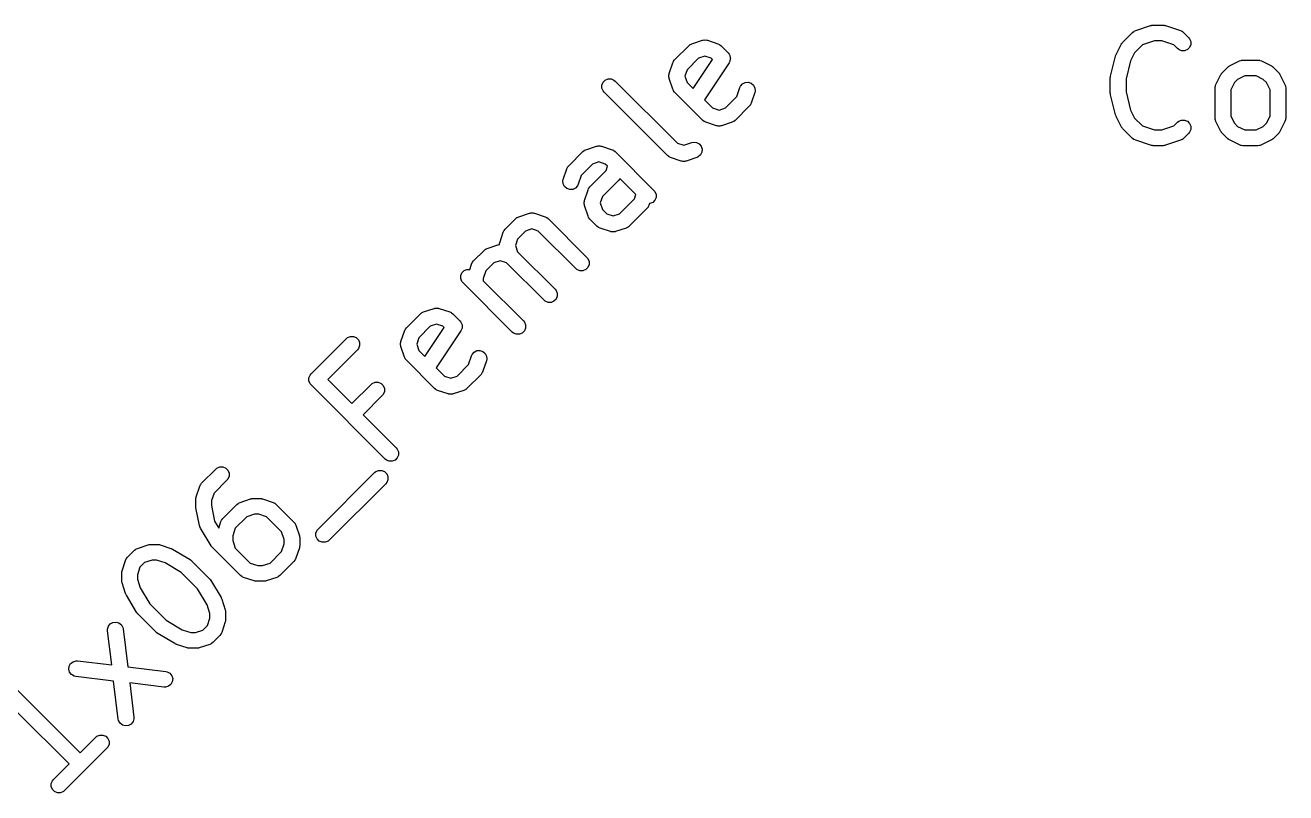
# Model space of a CAD drawing. Header units: inches. Extents: x -2.17 to 1.75, y 0.02 to 2.82.
# Drawn here: x 0.242 to 0.7154, y 0.1634 to 0.4519 of the extents above; entities that cross this region are included whole.
import ezdxf

# ---------------------------------------------------------------- set-up
doc = ezdxf.new("R2010")
doc.units = ezdxf.units.IN
doc.header["$MEASUREMENT"] = 0
doc.layers.add('BLACK', color=250, linetype='CONTINUOUS')

msp = doc.modelspace()

# ---------------------------------------------------------------- linework, layer by layer
at = {"layer": 'BLACK', "linetype": 'CONTINUOUS'}
for p, q in [((0.65851, 0.44961), (0.65904, 0.44985)), ((0.65904, 0.44985), (0.66466, 0.45172)), ((0.66466, 0.45172), (0.66495, 0.45179)), ((0.66495, 0.45179), (0.66502, 0.45182)), ((0.66502, 0.45182), (0.66513, 0.45183)), ((0.66513, 0.45183), (0.66523, 0.45185)), ((0.66523, 0.45185), (0.66531, 0.45184)), ((0.66531, 0.45184), (0.6656, 0.45187)), ((0.6656, 0.45187), (0.66935, 0.45187)), ((0.66935, 0.45187), (0.66964, 0.45184)), ((0.66964, 0.45184), (0.66972, 0.45185)), ((0.66972, 0.45185), (0.66982, 0.45183)), ((0.66982, 0.45183), (0.66992, 0.45182)), ((0.66992, 0.45182), (0.66999, 0.45179)), ((0.66999, 0.45179), (0.67028, 0.45172)), ((0.67028, 0.45172), (0.6759, 0.44985)), ((0.6759, 0.44985), (0.67643, 0.44961)), ((0.49233, 0.44486), (0.49631, 0.44619)), ((0.49631, 0.44619), (0.49642, 0.44621)), ((0.49642, 0.44621), (0.49646, 0.44623)), ((0.49646, 0.44623), (0.49654, 0.44624)), ((0.49654, 0.44624), (0.49687, 0.44632)), ((0.49687, 0.44632), (0.49724, 0.44629)), ((0.49724, 0.44629), (0.49761, 0.44632)), ((0.49761, 0.44632), (0.49795, 0.44624)), ((0.49795, 0.44624), (0.49802, 0.44623)), ((0.49802, 0.44623), (0.49807, 0.44621)), ((0.49807, 0.44621), (0.49818, 0.44619)), ((0.49818, 0.44619), (0.50215, 0.44486)), ((0.65383, 0.44502), (0.65389, 0.44511)), ((0.65389, 0.44511), (0.65395, 0.44516)), ((0.65395, 0.44516), (0.65414, 0.44538)), ((0.65414, 0.44538), (0.65789, 0.44913)), ((0.65789, 0.44913), (0.65833, 0.4495)), ((0.65833, 0.4495), (0.65843, 0.44954)), ((0.65843, 0.44954), (0.65851, 0.44961)), ((0.66608, 0.44597), (0.66157, 0.44446)), ((0.66887, 0.44597), (0.66608, 0.44597)), ((0.67338, 0.44446), (0.66887, 0.44597)), ((0.67643, 0.44961), (0.67651, 0.44954)), ((0.67651, 0.44954), (0.67661, 0.4495)), ((0.67661, 0.4495), (0.67706, 0.44913)), ((0.67706, 0.44913), (0.67893, 0.44726)), ((0.67893, 0.44726), (0.6793, 0.44681)), ((0.6793, 0.44681), (0.67974, 0.44575)), ((0.67974, 0.44575), (0.67974, 0.44459)), ((0.48587, 0.43885), (0.49118, 0.44415)), ((0.49118, 0.44415), (0.49162, 0.44452)), ((0.49162, 0.44452), (0.49172, 0.44456)), ((0.49172, 0.44456), (0.4918, 0.44463)), ((0.4918, 0.44463), (0.49233, 0.44486)), ((0.50215, 0.44486), (0.50268, 0.44463)), ((0.50268, 0.44463), (0.50276, 0.44456)), ((0.50276, 0.44456), (0.50286, 0.44452)), ((0.50286, 0.44452), (0.50331, 0.44415)), ((0.50331, 0.44415), (0.50596, 0.4415)), ((0.50596, 0.4415), (0.50596, 0.4415)), ((0.50596, 0.4415), (0.50596, 0.4415)), ((0.50596, 0.4415), (0.50596, 0.4415)), ((0.50596, 0.4415), (0.50633, 0.44105)), ((0.50633, 0.44105), (0.50644, 0.44078)), ((0.50644, 0.44078), (0.5066, 0.44054)), ((0.5066, 0.44054), (0.50665, 0.44026)), ((0.6515, 0.44033), (0.65159, 0.44057)), ((0.6515, 0.44031), (0.6515, 0.44033)), ((0.65159, 0.44057), (0.65168, 0.44081)), ((0.65168, 0.44081), (0.65169, 0.44083)), ((0.65169, 0.44083), (0.65171, 0.44087)), ((0.65171, 0.44087), (0.65358, 0.44462)), ((0.65358, 0.44462), (0.65374, 0.44486)), ((0.65374, 0.44486), (0.65377, 0.44494)), ((0.65377, 0.44494), (0.65383, 0.44502)), ((0.65865, 0.44155), (0.65713, 0.43852)), ((0.66157, 0.44446), (0.65865, 0.44155)), ((0.67476, 0.44308), (0.67338, 0.44446)), ((0.67521, 0.44272), (0.67476, 0.44308)), ((0.67627, 0.44227), (0.67521, 0.44272)), ((0.67742, 0.44227), (0.67627, 0.44227)), ((0.67849, 0.44272), (0.67742, 0.44227)), ((0.6793, 0.44353), (0.67849, 0.44272)), ((0.67974, 0.44459), (0.6793, 0.44353)), ((0.48384, 0.43371), (0.48516, 0.43769)), ((0.48516, 0.43769), (0.4854, 0.43822)), ((0.4854, 0.43822), (0.48547, 0.4383)), ((0.48547, 0.4383), (0.48551, 0.4384)), ((0.48551, 0.4384), (0.48587, 0.43885)), ((0.49486, 0.43948), (0.49054, 0.43516)), ((0.49281, 0.42814), (0.50007, 0.43903)), ((0.49724, 0.44027), (0.49486, 0.43948)), ((0.50633, 0.43777), (0.49707, 0.42388)), ((0.49962, 0.43948), (0.49724, 0.44027)), ((0.50007, 0.43903), (0.49962, 0.43948)), ((0.5066, 0.43828), (0.50633, 0.43777)), ((0.50666, 0.43857), (0.5066, 0.43828)), ((0.50665, 0.44026), (0.50677, 0.43999)), ((0.50677, 0.43883), (0.50666, 0.43857)), ((0.50677, 0.43999), (0.50677, 0.4397)), ((0.50677, 0.4397), (0.50682, 0.43941)), ((0.50682, 0.43941), (0.50677, 0.43913)), ((0.50677, 0.43913), (0.50677, 0.43883)), ((0.64961, 0.43276), (0.65148, 0.44026)), ((0.65148, 0.44026), (0.6515, 0.44031)), ((0.65713, 0.43852), (0.65543, 0.43168)), ((0.69163, 0.43414), (0.69351, 0.43601)), ((0.69351, 0.43601), (0.69373, 0.4362)), ((0.69373, 0.4362), (0.69378, 0.43626)), ((0.69378, 0.43626), (0.69387, 0.43631)), ((0.69387, 0.43631), (0.69395, 0.43638)), ((0.69395, 0.43638), (0.69402, 0.43641)), ((0.69402, 0.43641), (0.69427, 0.43656)), ((0.69427, 0.43656), (0.69802, 0.43844)), ((0.69802, 0.43844), (0.69856, 0.43865)), ((0.69856, 0.43865), (0.69867, 0.43865)), ((0.69867, 0.43865), (0.69877, 0.43869)), ((0.69877, 0.43869), (0.69934, 0.43875)), ((0.69934, 0.43875), (0.70497, 0.43875)), ((0.70497, 0.43875), (0.70554, 0.43869)), ((0.70554, 0.43869), (0.70564, 0.43865)), ((0.70564, 0.43865), (0.70575, 0.43865)), ((0.70575, 0.43865), (0.70629, 0.43844)), ((0.70629, 0.43844), (0.71004, 0.43656)), ((0.71004, 0.43656), (0.71029, 0.43641)), ((0.71029, 0.43641), (0.71036, 0.43638)), ((0.71036, 0.43638), (0.71044, 0.43631)), ((0.71044, 0.43631), (0.71053, 0.43626)), ((0.71053, 0.43626), (0.71058, 0.4362)), ((0.71058, 0.4362), (0.7108, 0.43601)), ((0.7108, 0.43601), (0.71268, 0.43414)), ((0.45899, 0.43044), (0.45981, 0.43126)), ((0.45981, 0.43126), (0.46087, 0.4317)), ((0.46087, 0.4317), (0.46203, 0.4317)), ((0.46203, 0.4317), (0.46309, 0.43126)), ((0.46309, 0.43126), (0.46354, 0.43089)), ((0.46354, 0.43089), (0.48691, 0.40752)), ((0.48371, 0.43315), (0.48378, 0.43349)), ((0.48373, 0.43278), (0.48371, 0.43315)), ((0.48371, 0.43241), (0.48373, 0.43278)), ((0.48378, 0.43208), (0.48371, 0.43241)), ((0.48378, 0.43349), (0.48379, 0.43356)), ((0.48379, 0.432), (0.48378, 0.43208)), ((0.48379, 0.43356), (0.48381, 0.4336)), ((0.48381, 0.43196), (0.48379, 0.432)), ((0.48381, 0.4336), (0.48384, 0.43371)), ((0.48384, 0.43185), (0.48381, 0.43196)), ((0.48516, 0.42787), (0.48384, 0.43185)), ((0.49054, 0.43516), (0.48975, 0.43278)), ((0.48975, 0.43278), (0.49054, 0.4304)), ((0.64952, 0.43219), (0.64956, 0.43241)), ((0.64953, 0.43215), (0.64952, 0.43219)), ((0.64952, 0.43205), (0.64953, 0.43215)), ((0.64952, 0.42642), (0.64952, 0.43205)), ((0.64956, 0.43241), (0.64958, 0.43262)), ((0.64958, 0.43262), (0.64959, 0.43266)), ((0.64959, 0.43266), (0.64961, 0.43276)), ((0.65543, 0.43168), (0.65543, 0.42679)), ((0.6892, 0.42962), (0.69108, 0.43337)), ((0.69108, 0.43337), (0.69123, 0.43362)), ((0.69123, 0.43362), (0.69126, 0.43369)), ((0.69126, 0.43369), (0.69133, 0.43377)), ((0.69133, 0.43377), (0.69139, 0.43386)), ((0.69139, 0.43386), (0.69145, 0.43391)), ((0.69145, 0.43391), (0.69163, 0.43414)), ((0.69734, 0.4315), (0.69615, 0.4303)), ((0.70004, 0.43284), (0.69734, 0.4315)), ((0.70427, 0.43284), (0.70004, 0.43284)), ((0.70697, 0.4315), (0.70427, 0.43284)), ((0.70816, 0.4303), (0.70697, 0.4315)), ((0.71268, 0.43414), (0.71287, 0.43391)), ((0.71287, 0.43391), (0.71292, 0.43386)), ((0.71292, 0.43386), (0.71298, 0.43377)), ((0.71298, 0.43377), (0.71305, 0.43369)), ((0.71305, 0.43369), (0.71308, 0.43362)), ((0.71308, 0.43362), (0.71323, 0.43337)), ((0.71323, 0.43337), (0.71511, 0.42962)), ((0.45855, 0.42938), (0.45899, 0.43044)), ((0.45855, 0.42823), (0.45855, 0.42938)), ((0.45899, 0.42716), (0.45855, 0.42823)), ((0.45936, 0.42672), (0.45899, 0.42716)), ((0.48322, 0.40285), (0.45936, 0.42672)), ((0.4854, 0.42734), (0.48516, 0.42787)), ((0.48547, 0.42726), (0.4854, 0.42734)), ((0.48551, 0.42716), (0.48547, 0.42726)), ((0.48587, 0.42672), (0.48551, 0.42716)), ((0.49648, 0.41611), (0.48587, 0.42672)), ((0.49054, 0.4304), (0.49281, 0.42814)), ((0.50924, 0.4251), (0.51035, 0.42841)), ((0.51035, 0.42841), (0.51059, 0.42894)), ((0.51059, 0.42894), (0.51134, 0.42981)), ((0.51134, 0.42981), (0.51237, 0.43033)), ((0.51237, 0.43033), (0.51352, 0.43041)), ((0.51352, 0.43041), (0.51461, 0.43004)), ((0.51461, 0.43004), (0.51548, 0.42929)), ((0.51595, 0.42654), (0.51463, 0.42257)), ((0.51548, 0.42929), (0.516, 0.42826)), ((0.51608, 0.42711), (0.51595, 0.42654)), ((0.516, 0.42826), (0.51608, 0.42711)), ((0.64953, 0.42632), (0.64952, 0.42642)), ((0.64952, 0.42628), (0.64953, 0.42632)), ((0.64956, 0.42606), (0.64952, 0.42628)), ((0.65543, 0.42679), (0.65713, 0.41995)), ((0.68889, 0.4283), (0.68895, 0.42887)), ((0.68889, 0.41705), (0.68889, 0.4283)), ((0.68895, 0.42887), (0.68899, 0.42897)), ((0.68899, 0.42897), (0.689, 0.42908)), ((0.689, 0.42908), (0.6892, 0.42962)), ((0.69615, 0.4303), (0.6948, 0.4276)), ((0.6948, 0.4276), (0.6948, 0.41775)), ((0.70951, 0.4276), (0.70816, 0.4303)), ((0.70951, 0.41775), (0.70951, 0.4276)), ((0.71511, 0.42962), (0.71531, 0.42908)), ((0.71531, 0.42908), (0.71532, 0.42897)), ((0.71532, 0.42897), (0.71536, 0.42887)), ((0.71536, 0.42887), (0.71542, 0.4283)), ((0.71542, 0.4283), (0.71542, 0.41705)), ((0.49707, 0.42388), (0.50016, 0.42078)), ((0.50493, 0.42078), (0.50924, 0.4251)), ((0.51391, 0.42141), (0.50861, 0.41611)), ((0.51428, 0.42186), (0.51391, 0.42141)), ((0.51432, 0.42196), (0.51428, 0.42186)), ((0.51439, 0.42204), (0.51432, 0.42196)), ((0.51463, 0.42257), (0.51439, 0.42204)), ((0.64958, 0.42585), (0.64956, 0.42606)), ((0.64959, 0.42581), (0.64958, 0.42585)), ((0.64961, 0.42571), (0.64959, 0.42581)), ((0.65148, 0.41821), (0.64961, 0.42571)), ((0.50016, 0.42078), (0.50255, 0.41999)), ((0.50255, 0.41999), (0.50493, 0.42078)), ((0.6515, 0.41817), (0.65148, 0.41821)), ((0.6515, 0.41814), (0.6515, 0.41817)), ((0.65159, 0.41791), (0.6515, 0.41814)), ((0.65168, 0.41766), (0.65159, 0.41791)), ((0.65169, 0.41765), (0.65168, 0.41766)), ((0.65171, 0.4176), (0.65169, 0.41765)), ((0.65358, 0.41385), (0.65171, 0.4176)), ((0.65713, 0.41995), (0.65865, 0.41692)), ((0.65865, 0.41692), (0.66157, 0.41401)), ((0.68895, 0.41647), (0.68889, 0.41705)), ((0.6948, 0.41775), (0.69615, 0.41505)), ((0.70816, 0.41505), (0.70951, 0.41775)), ((0.71542, 0.41705), (0.71536, 0.41647)), ((0.49693, 0.41574), (0.49648, 0.41611)), ((0.49703, 0.4157), (0.49693, 0.41574)), ((0.49711, 0.41563), (0.49703, 0.4157)), ((0.49763, 0.4154), (0.49711, 0.41563)), ((0.50161, 0.41407), (0.49763, 0.4154)), ((0.50172, 0.41405), (0.50161, 0.41407)), ((0.50177, 0.41403), (0.50172, 0.41405)), ((0.50184, 0.41402), (0.50177, 0.41403)), ((0.50218, 0.41394), (0.50184, 0.41402)), ((0.50255, 0.41397), (0.50218, 0.41394)), ((0.50291, 0.41394), (0.50255, 0.41397)), ((0.50325, 0.41402), (0.50291, 0.41394)), ((0.50333, 0.41403), (0.50325, 0.41402)), ((0.50337, 0.41405), (0.50333, 0.41403)), ((0.50348, 0.41407), (0.50337, 0.41405)), ((0.50746, 0.4154), (0.50348, 0.41407)), ((0.50798, 0.41563), (0.50746, 0.4154)), ((0.50806, 0.4157), (0.50798, 0.41563)), ((0.50816, 0.41574), (0.50806, 0.4157)), ((0.50861, 0.41611), (0.50816, 0.41574)), ((0.65374, 0.41361), (0.65358, 0.41385)), ((0.65377, 0.41353), (0.65374, 0.41361)), ((0.65383, 0.41345), (0.65377, 0.41353)), ((0.65389, 0.41336), (0.65383, 0.41345)), ((0.65395, 0.41331), (0.65389, 0.41336)), ((0.65414, 0.41309), (0.65395, 0.41331)), ((0.65789, 0.40934), (0.65414, 0.41309)), ((0.66157, 0.41401), (0.66608, 0.4125)), ((0.66608, 0.4125), (0.66887, 0.4125)), ((0.66887, 0.4125), (0.67338, 0.41401)), ((0.67338, 0.41401), (0.67476, 0.41539)), ((0.67476, 0.41539), (0.67521, 0.41576)), ((0.67521, 0.41576), (0.67627, 0.4162)), ((0.67627, 0.4162), (0.67742, 0.4162)), ((0.67742, 0.4162), (0.67849, 0.41576)), ((0.67849, 0.41576), (0.6793, 0.41494)), ((0.6793, 0.41494), (0.67974, 0.41388)), ((0.67974, 0.41272), (0.6793, 0.41166)), ((0.67974, 0.41388), (0.67974, 0.41272)), ((0.68899, 0.41638), (0.68895, 0.41647)), ((0.689, 0.41627), (0.68899, 0.41638)), ((0.6892, 0.41573), (0.689, 0.41627)), ((0.69108, 0.41198), (0.6892, 0.41573)), ((0.69123, 0.41173), (0.69108, 0.41198)), ((0.69615, 0.41505), (0.69734, 0.41385)), ((0.69734, 0.41385), (0.70004, 0.4125)), ((0.70004, 0.4125), (0.70427, 0.4125)), ((0.70427, 0.4125), (0.70697, 0.41385)), ((0.70697, 0.41385), (0.70816, 0.41505)), ((0.71323, 0.41198), (0.71308, 0.41173)), ((0.71511, 0.41573), (0.71323, 0.41198)), ((0.71531, 0.41627), (0.71511, 0.41573)), ((0.71532, 0.41638), (0.71531, 0.41627)), ((0.71536, 0.41647), (0.71532, 0.41638)), ((0.48691, 0.40752), (0.48929, 0.40673)), ((0.48929, 0.40673), (0.49233, 0.40774)), ((0.49233, 0.40774), (0.4929, 0.40787)), ((0.4929, 0.40787), (0.49405, 0.40779)), ((0.49405, 0.40779), (0.49508, 0.40727)), ((0.49508, 0.40727), (0.49583, 0.4064)), ((0.65833, 0.40897), (0.65789, 0.40934)), ((0.65843, 0.40893), (0.65833, 0.40897)), ((0.65851, 0.40886), (0.65843, 0.40893)), ((0.65904, 0.40862), (0.65851, 0.40886)), ((0.66466, 0.40675), (0.65904, 0.40862)), ((0.6759, 0.40862), (0.67028, 0.40675)), ((0.67643, 0.40886), (0.6759, 0.40862)), ((0.67651, 0.40893), (0.67643, 0.40886)), ((0.67661, 0.40897), (0.67651, 0.40893)), ((0.67706, 0.40934), (0.67661, 0.40897)), ((0.67893, 0.41121), (0.67706, 0.40934)), ((0.6793, 0.41166), (0.67893, 0.41121)), ((0.69126, 0.41166), (0.69123, 0.41173)), ((0.69133, 0.41158), (0.69126, 0.41166)), ((0.69139, 0.41149), (0.69133, 0.41158)), ((0.69145, 0.41144), (0.69139, 0.41149)), ((0.69163, 0.41121), (0.69145, 0.41144)), ((0.69351, 0.40934), (0.69163, 0.41121)), ((0.69373, 0.40915), (0.69351, 0.40934)), ((0.69378, 0.40909), (0.69373, 0.40915)), ((0.69387, 0.40904), (0.69378, 0.40909)), ((0.69395, 0.40897), (0.69387, 0.40904)), ((0.69402, 0.40894), (0.69395, 0.40897)), ((0.69427, 0.40878), (0.69402, 0.40894)), ((0.69802, 0.40691), (0.69427, 0.40878)), ((0.71004, 0.40878), (0.70629, 0.40691)), ((0.71029, 0.40894), (0.71004, 0.40878)), ((0.71036, 0.40897), (0.71029, 0.40894)), ((0.71044, 0.40904), (0.71036, 0.40897)), ((0.71053, 0.40909), (0.71044, 0.40904)), ((0.71058, 0.40915), (0.71053, 0.40909)), ((0.7108, 0.40934), (0.71058, 0.40915)), ((0.71268, 0.41121), (0.7108, 0.40934)), ((0.71287, 0.41144), (0.71268, 0.41121)), ((0.71292, 0.41149), (0.71287, 0.41144)), ((0.71298, 0.41158), (0.71292, 0.41149)), ((0.71305, 0.41166), (0.71298, 0.41158)), ((0.71308, 0.41173), (0.71305, 0.41166)), ((0.44611, 0.39908), (0.45141, 0.40438)), ((0.45141, 0.40438), (0.45186, 0.40475)), ((0.45186, 0.40475), (0.45195, 0.40479)), ((0.45195, 0.40479), (0.45203, 0.40486)), ((0.45203, 0.40486), (0.45256, 0.40509)), ((0.45256, 0.40509), (0.45654, 0.40642)), ((0.45654, 0.40642), (0.45665, 0.40644)), ((0.45665, 0.40644), (0.45669, 0.40646)), ((0.45669, 0.40646), (0.45677, 0.40647)), ((0.45677, 0.40647), (0.4571, 0.40655)), ((0.4571, 0.40655), (0.45747, 0.40652)), ((0.45747, 0.40652), (0.45784, 0.40655)), ((0.45784, 0.40655), (0.45818, 0.40647)), ((0.45818, 0.40647), (0.45825, 0.40646)), ((0.45825, 0.40646), (0.4583, 0.40644)), ((0.4583, 0.40644), (0.45841, 0.40642)), ((0.45841, 0.40642), (0.46238, 0.40509)), ((0.46238, 0.40509), (0.46291, 0.40486)), ((0.46291, 0.40486), (0.46299, 0.40479)), ((0.46299, 0.40479), (0.46309, 0.40475)), ((0.46309, 0.40475), (0.46354, 0.40438)), ((0.46354, 0.40438), (0.47812, 0.3898)), ((0.48367, 0.40249), (0.48322, 0.40285)), ((0.48377, 0.40245), (0.48367, 0.40249)), ((0.48385, 0.40238), (0.48377, 0.40245)), ((0.4956, 0.40313), (0.49473, 0.40238)), ((0.49611, 0.40416), (0.4956, 0.40313)), ((0.49583, 0.4064), (0.4962, 0.40531)), ((0.4962, 0.40531), (0.49611, 0.40416)), ((0.66495, 0.40668), (0.66466, 0.40675)), ((0.66502, 0.40665), (0.66495, 0.40668)), ((0.66513, 0.40664), (0.66502, 0.40665)), ((0.66523, 0.40662), (0.66513, 0.40664)), ((0.66531, 0.40663), (0.66523, 0.40662)), ((0.6656, 0.4066), (0.66531, 0.40663)), ((0.66935, 0.4066), (0.6656, 0.4066)), ((0.66964, 0.40663), (0.66935, 0.4066)), ((0.66972, 0.40662), (0.66964, 0.40663)), ((0.66982, 0.40664), (0.66972, 0.40662)), ((0.66992, 0.40665), (0.66982, 0.40664)), ((0.66999, 0.40668), (0.66992, 0.40665)), ((0.67028, 0.40675), (0.66999, 0.40668)), ((0.69856, 0.4067), (0.69802, 0.40691)), ((0.69867, 0.40669), (0.69856, 0.4067)), ((0.69877, 0.40665), (0.69867, 0.40669)), ((0.69934, 0.4066), (0.69877, 0.40665)), ((0.70497, 0.4066), (0.69934, 0.4066)), ((0.70554, 0.40665), (0.70497, 0.4066)), ((0.70564, 0.40669), (0.70554, 0.40665)), ((0.70575, 0.4067), (0.70564, 0.40669)), ((0.70629, 0.40691), (0.70575, 0.4067)), ((0.44407, 0.39395), (0.44539, 0.39792)), ((0.44539, 0.39792), (0.44563, 0.39845)), ((0.44563, 0.39845), (0.4457, 0.39853)), ((0.4457, 0.39853), (0.44574, 0.39863)), ((0.44574, 0.39863), (0.44611, 0.39908)), ((0.45509, 0.39971), (0.45077, 0.39539)), ((0.45747, 0.4005), (0.45509, 0.39971)), ((0.45985, 0.39971), (0.45747, 0.4005)), ((0.46072, 0.39884), (0.45985, 0.39971)), ((0.46019, 0.39726), (0.46072, 0.39884)), ((0.48438, 0.40214), (0.48385, 0.40238)), ((0.48835, 0.40082), (0.48438, 0.40214)), ((0.48847, 0.40079), (0.48835, 0.40082)), ((0.48851, 0.40077), (0.48847, 0.40079)), ((0.48858, 0.40076), (0.48851, 0.40077)), ((0.48892, 0.40069), (0.48858, 0.40076)), ((0.48929, 0.40071), (0.48892, 0.40069)), ((0.48966, 0.40069), (0.48929, 0.40071)), ((0.48999, 0.40076), (0.48966, 0.40069)), ((0.49007, 0.40077), (0.48999, 0.40076)), ((0.49011, 0.40079), (0.49007, 0.40077)), ((0.49022, 0.40082), (0.49011, 0.40079)), ((0.4942, 0.40214), (0.49022, 0.40082)), ((0.49473, 0.40238), (0.4942, 0.40214)), ((0.44394, 0.39338), (0.44407, 0.39395)), ((0.44402, 0.39223), (0.44394, 0.39338)), ((0.45077, 0.39539), (0.44967, 0.39208)), ((0.45406, 0.39112), (0.46019, 0.39726)), ((0.46486, 0.39357), (0.45873, 0.38744)), ((0.46523, 0.39402), (0.46486, 0.39357)), ((0.46527, 0.39412), (0.46523, 0.39402)), ((0.46534, 0.3942), (0.46527, 0.39412)), ((0.46535, 0.39422), (0.46534, 0.3942)), ((0.47133, 0.38824), (0.46535, 0.39422)), ((0.44453, 0.3912), (0.44402, 0.39223)), ((0.44541, 0.39045), (0.44453, 0.3912)), ((0.4465, 0.39008), (0.44541, 0.39045)), ((0.44765, 0.39016), (0.4465, 0.39008)), ((0.44868, 0.39068), (0.44765, 0.39016)), ((0.44943, 0.39155), (0.44868, 0.39068)), ((0.44967, 0.39208), (0.44943, 0.39155)), ((0.45202, 0.38599), (0.45335, 0.38997)), ((0.45335, 0.38997), (0.45358, 0.3905)), ((0.45358, 0.3905), (0.45365, 0.39058)), ((0.45365, 0.39058), (0.45369, 0.39067)), ((0.45369, 0.39067), (0.45406, 0.39112)), ((0.4708, 0.38665), (0.47133, 0.38824)), ((0.47812, 0.3898), (0.47849, 0.38935)), ((0.47849, 0.38935), (0.47893, 0.38828)), ((0.47893, 0.38828), (0.47893, 0.38713)), ((0.45189, 0.38543), (0.45197, 0.38576)), ((0.45192, 0.38506), (0.45189, 0.38543)), ((0.45189, 0.38469), (0.45192, 0.38506)), ((0.45197, 0.38435), (0.45189, 0.38469)), ((0.45197, 0.38584), (0.45199, 0.38588)), ((0.45197, 0.38576), (0.45197, 0.38584)), ((0.45197, 0.38428), (0.45197, 0.38435)), ((0.45199, 0.38423), (0.45197, 0.38428)), ((0.45199, 0.38588), (0.45202, 0.38599)), ((0.45202, 0.38412), (0.45199, 0.38423)), ((0.45335, 0.38015), (0.45202, 0.38412)), ((0.45873, 0.38744), (0.45793, 0.38506)), ((0.45793, 0.38506), (0.45873, 0.38268)), ((0.46516, 0.38101), (0.4708, 0.38665)), ((0.47588, 0.38351), (0.47584, 0.38342)), ((0.47595, 0.3836), (0.47588, 0.38351)), ((0.47618, 0.38412), (0.47595, 0.3836)), ((0.47641, 0.38481), (0.47618, 0.38412)), ((0.47661, 0.38481), (0.47641, 0.38481)), ((0.47767, 0.38525), (0.47661, 0.38481)), ((0.47849, 0.38607), (0.47767, 0.38525)), ((0.47893, 0.38713), (0.47849, 0.38607)), ((0.42224, 0.37521), (0.42622, 0.37919)), ((0.42622, 0.37919), (0.42667, 0.37956)), ((0.42667, 0.37956), (0.42677, 0.3796)), ((0.42677, 0.3796), (0.42685, 0.37967)), ((0.42685, 0.37967), (0.42737, 0.3799)), ((0.42737, 0.3799), (0.43135, 0.38123)), ((0.43135, 0.38123), (0.43146, 0.38126)), ((0.43146, 0.38126), (0.43151, 0.38128)), ((0.43151, 0.38128), (0.43158, 0.38128)), ((0.43158, 0.38128), (0.43192, 0.38136)), ((0.43192, 0.38136), (0.43229, 0.38133)), ((0.43229, 0.38133), (0.43265, 0.38136)), ((0.43265, 0.38136), (0.43299, 0.38128)), ((0.43299, 0.38128), (0.43307, 0.38128)), ((0.43307, 0.38128), (0.43311, 0.38126)), ((0.43311, 0.38126), (0.43322, 0.38123)), ((0.43322, 0.38123), (0.4372, 0.3799)), ((0.4372, 0.3799), (0.43772, 0.37967)), ((0.43772, 0.37967), (0.4378, 0.3796)), ((0.4378, 0.3796), (0.4379, 0.37956)), ((0.4379, 0.37956), (0.43835, 0.37919)), ((0.43835, 0.37919), (0.45293, 0.36461)), ((0.45358, 0.37962), (0.45335, 0.38015)), ((0.45365, 0.37954), (0.45358, 0.37962)), ((0.45369, 0.37944), (0.45365, 0.37954)), ((0.45406, 0.37899), (0.45369, 0.37944)), ((0.45671, 0.37634), (0.45406, 0.37899)), ((0.45873, 0.38268), (0.46039, 0.38101)), ((0.46039, 0.38101), (0.46278, 0.38022)), ((0.46278, 0.38022), (0.46516, 0.38101)), ((0.47547, 0.38297), (0.46884, 0.37634)), ((0.47584, 0.38342), (0.47547, 0.38297)), ((0.4202, 0.37008), (0.42153, 0.37406)), ((0.42153, 0.37406), (0.42177, 0.37459)), ((0.42177, 0.37459), (0.42184, 0.37467)), ((0.42184, 0.37467), (0.42188, 0.37477)), ((0.42188, 0.37477), (0.42224, 0.37521)), ((0.4299, 0.37452), (0.42691, 0.37153)), ((0.43229, 0.37532), (0.4299, 0.37452)), ((0.43467, 0.37452), (0.43229, 0.37532)), ((0.44876, 0.36043), (0.43467, 0.37452)), ((0.45716, 0.37597), (0.45671, 0.37634)), ((0.45726, 0.37593), (0.45716, 0.37597)), ((0.45734, 0.37586), (0.45726, 0.37593)), ((0.45786, 0.37563), (0.45734, 0.37586)), ((0.46184, 0.3743), (0.45786, 0.37563)), ((0.46195, 0.37428), (0.46184, 0.3743)), ((0.462, 0.37426), (0.46195, 0.37428)), ((0.46207, 0.37425), (0.462, 0.37426)), ((0.46241, 0.37417), (0.46207, 0.37425)), ((0.46278, 0.3742), (0.46241, 0.37417)), ((0.46314, 0.37417), (0.46278, 0.3742)), ((0.46348, 0.37425), (0.46314, 0.37417)), ((0.46356, 0.37426), (0.46348, 0.37425)), ((0.4636, 0.37428), (0.46356, 0.37426)), ((0.46371, 0.3743), (0.4636, 0.37428)), ((0.46769, 0.37563), (0.46371, 0.3743)), ((0.46821, 0.37586), (0.46769, 0.37563)), ((0.46829, 0.37593), (0.46821, 0.37586)), ((0.46839, 0.37597), (0.46829, 0.37593)), ((0.46884, 0.37634), (0.46839, 0.37597)), ((0.41544, 0.36797), (0.41942, 0.3693)), ((0.41942, 0.3693), (0.41953, 0.36932)), ((0.41953, 0.36932), (0.41957, 0.36935)), ((0.41957, 0.36935), (0.41965, 0.36935)), ((0.41965, 0.36935), (0.41998, 0.36943)), ((0.41998, 0.36943), (0.42008, 0.36942)), ((0.42008, 0.36952), (0.42015, 0.36985)), ((0.42008, 0.36942), (0.42008, 0.36952)), ((0.42015, 0.36985), (0.42016, 0.36993)), ((0.42016, 0.36993), (0.42018, 0.36997)), ((0.42018, 0.36997), (0.4202, 0.37008)), ((0.42691, 0.37153), (0.42612, 0.36915)), ((0.41031, 0.36328), (0.41429, 0.36726)), ((0.41429, 0.36726), (0.41474, 0.36763)), ((0.41474, 0.36763), (0.41483, 0.36767)), ((0.41483, 0.36767), (0.41491, 0.36774)), ((0.41491, 0.36774), (0.41544, 0.36797)), ((0.42612, 0.36915), (0.42691, 0.36677)), ((0.42691, 0.36677), (0.441, 0.35268)), ((0.45293, 0.36461), (0.4533, 0.36416)), ((0.40678, 0.35967), (0.40785, 0.36011)), ((0.40785, 0.36011), (0.40893, 0.36011)), ((0.40893, 0.36011), (0.4096, 0.36213)), ((0.4096, 0.36213), (0.40984, 0.36266)), ((0.40984, 0.36266), (0.4099, 0.36274)), ((0.4099, 0.36274), (0.40995, 0.36284)), ((0.40995, 0.36284), (0.41031, 0.36328)), ((0.41797, 0.36259), (0.41498, 0.3596)), ((0.42035, 0.36339), (0.41797, 0.36259)), ((0.42274, 0.36259), (0.42035, 0.36339)), ((0.43683, 0.3485), (0.42274, 0.36259)), ((0.4492, 0.36007), (0.44876, 0.36043)), ((0.45027, 0.35963), (0.4492, 0.36007)), ((0.45248, 0.36007), (0.45142, 0.35963)), ((0.4533, 0.36088), (0.45248, 0.36007)), ((0.4533, 0.36416), (0.45374, 0.3631)), ((0.45374, 0.36195), (0.4533, 0.36088)), ((0.45374, 0.3631), (0.45374, 0.36195)), ((0.40553, 0.35779), (0.40597, 0.35886)), ((0.40553, 0.35664), (0.40553, 0.35779)), ((0.40597, 0.35558), (0.40553, 0.35664)), ((0.40597, 0.35886), (0.40678, 0.35967)), ((0.40634, 0.35513), (0.40597, 0.35558)), ((0.42489, 0.33657), (0.40634, 0.35513)), ((0.41498, 0.3596), (0.41403, 0.35674)), ((0.41403, 0.35674), (0.41403, 0.35579)), ((0.41403, 0.35579), (0.42907, 0.34075)), ((0.45142, 0.35963), (0.45027, 0.35963)), ((0.441, 0.35268), (0.44137, 0.35223)), ((0.44137, 0.35223), (0.44181, 0.35117)), ((0.44181, 0.35117), (0.44181, 0.35001)), ((0.43727, 0.34814), (0.43683, 0.3485)), ((0.43834, 0.34769), (0.43727, 0.34814)), ((0.43949, 0.34769), (0.43834, 0.34769)), ((0.44055, 0.34814), (0.43949, 0.34769)), ((0.44137, 0.34895), (0.44055, 0.34814)), ((0.44181, 0.35001), (0.44137, 0.34895)), ((0.38512, 0.3381), (0.39043, 0.3434)), ((0.39043, 0.3434), (0.39087, 0.34377)), ((0.39087, 0.34377), (0.39097, 0.34381)), ((0.39097, 0.34381), (0.39105, 0.34388)), ((0.39105, 0.34388), (0.39158, 0.34411)), ((0.39158, 0.34411), (0.39556, 0.34544)), ((0.39556, 0.34544), (0.39567, 0.34546)), ((0.39567, 0.34546), (0.39571, 0.34548)), ((0.39571, 0.34548), (0.39579, 0.34549)), ((0.39579, 0.34549), (0.39612, 0.34557)), ((0.39612, 0.34557), (0.39649, 0.34554)), ((0.39649, 0.34554), (0.39686, 0.34557)), ((0.39686, 0.34557), (0.3972, 0.34549)), ((0.3972, 0.34549), (0.39727, 0.34548)), ((0.39727, 0.34548), (0.39732, 0.34546)), ((0.39732, 0.34546), (0.39743, 0.34544)), ((0.39743, 0.34544), (0.4014, 0.34411)), ((0.4014, 0.34411), (0.40193, 0.34388)), ((0.40193, 0.34388), (0.40201, 0.34381)), ((0.40201, 0.34381), (0.40211, 0.34377)), ((0.40211, 0.34377), (0.40256, 0.3434)), ((0.40256, 0.3434), (0.40521, 0.34075)), ((0.38309, 0.33296), (0.38441, 0.33694)), ((0.38441, 0.33694), (0.38465, 0.33747)), ((0.38465, 0.33747), (0.38472, 0.33755)), ((0.38472, 0.33755), (0.38476, 0.33765)), ((0.38476, 0.33765), (0.38512, 0.3381)), ((0.39411, 0.33873), (0.38979, 0.33441)), ((0.39206, 0.32739), (0.39932, 0.33828)), ((0.39649, 0.33952), (0.39411, 0.33873)), ((0.40558, 0.33702), (0.39631, 0.32313)), ((0.39887, 0.33873), (0.39649, 0.33952)), ((0.39932, 0.33828), (0.39887, 0.33873)), ((0.40521, 0.34075), (0.40521, 0.34075)), ((0.40521, 0.34075), (0.40521, 0.34075)), ((0.40521, 0.34075), (0.40521, 0.34075)), ((0.40521, 0.34075), (0.40558, 0.3403)), ((0.40558, 0.3403), (0.40569, 0.34003)), ((0.40585, 0.33753), (0.40558, 0.33702)), ((0.40558, 0.33702), (0.40558, 0.33702)), ((0.40558, 0.33702), (0.40558, 0.33702)), ((0.40558, 0.33702), (0.40558, 0.33702)), ((0.40569, 0.34003), (0.40585, 0.33979)), ((0.40585, 0.33979), (0.4059, 0.33951)), ((0.40591, 0.33782), (0.40585, 0.33753)), ((0.4059, 0.33951), (0.40602, 0.33924)), ((0.40602, 0.33808), (0.40591, 0.33782)), ((0.40602, 0.33924), (0.40602, 0.33895)), ((0.40602, 0.33895), (0.40607, 0.33866)), ((0.40607, 0.33866), (0.40602, 0.33838)), ((0.40602, 0.33838), (0.40602, 0.33808)), ((0.42534, 0.3362), (0.42489, 0.33657)), ((0.42641, 0.33576), (0.42534, 0.3362)), ((0.42862, 0.3362), (0.42756, 0.33576)), ((0.42944, 0.33702), (0.42862, 0.3362)), ((0.42907, 0.34075), (0.42944, 0.3403)), ((0.42944, 0.3403), (0.42988, 0.33924)), ((0.42988, 0.33808), (0.42944, 0.33702)), ((0.42988, 0.33924), (0.42988, 0.33808)), ((0.34933, 0.32086), (0.36259, 0.33412)), ((0.36259, 0.33412), (0.36304, 0.33449)), ((0.36304, 0.33449), (0.3641, 0.33493)), ((0.3641, 0.33493), (0.36525, 0.33493)), ((0.36525, 0.33493), (0.36632, 0.33449)), ((0.36632, 0.33449), (0.36713, 0.33367)), ((0.36713, 0.33367), (0.36757, 0.33261)), ((0.36757, 0.33145), (0.36713, 0.33039)), ((0.36757, 0.33261), (0.36757, 0.33145)), ((0.38296, 0.3324), (0.38303, 0.33274)), ((0.38298, 0.33203), (0.38296, 0.3324)), ((0.38296, 0.33166), (0.38298, 0.33203)), ((0.38303, 0.33133), (0.38296, 0.33166)), ((0.38303, 0.33274), (0.38304, 0.33281)), ((0.38304, 0.33281), (0.38306, 0.33285)), ((0.38306, 0.33285), (0.38309, 0.33296)), ((0.38979, 0.33441), (0.389, 0.33203)), ((0.389, 0.33203), (0.38979, 0.32965)), ((0.42756, 0.33576), (0.42641, 0.33576)), ((0.36676, 0.32994), (0.3556, 0.31877)), ((0.36713, 0.33039), (0.36676, 0.32994)), ((0.38304, 0.33125), (0.38303, 0.33133)), ((0.38306, 0.33121), (0.38304, 0.33125)), ((0.38309, 0.3311), (0.38306, 0.33121)), ((0.38441, 0.32712), (0.38309, 0.3311)), ((0.38465, 0.32659), (0.38441, 0.32712)), ((0.38979, 0.32965), (0.39206, 0.32739)), ((0.40849, 0.32435), (0.4096, 0.32766)), ((0.4096, 0.32766), (0.40984, 0.32819)), ((0.40984, 0.32819), (0.41059, 0.32906)), ((0.41059, 0.32906), (0.41162, 0.32958)), ((0.41162, 0.32958), (0.41277, 0.32966)), ((0.41277, 0.32966), (0.41386, 0.32929)), ((0.41386, 0.32929), (0.41473, 0.32854)), ((0.41473, 0.32854), (0.41525, 0.32751)), ((0.41525, 0.32751), (0.41533, 0.32636)), ((0.38472, 0.32651), (0.38465, 0.32659)), ((0.38476, 0.32641), (0.38472, 0.32651)), ((0.38512, 0.32597), (0.38476, 0.32641)), ((0.39573, 0.31536), (0.38512, 0.32597)), ((0.39631, 0.32313), (0.39941, 0.32003)), ((0.40418, 0.32003), (0.40849, 0.32435)), ((0.4152, 0.32579), (0.41388, 0.32182)), ((0.41533, 0.32636), (0.4152, 0.32579)), ((0.34852, 0.31935), (0.34896, 0.32041)), ((0.34852, 0.3182), (0.34852, 0.31935)), ((0.34896, 0.31713), (0.34852, 0.3182)), ((0.34896, 0.32041), (0.34933, 0.32086)), ((0.3556, 0.31877), (0.36468, 0.30969)), ((0.37187, 0.31689), (0.37232, 0.31725)), ((0.37232, 0.31725), (0.37338, 0.31769)), ((0.37338, 0.31769), (0.37453, 0.31769)), ((0.37453, 0.31769), (0.3756, 0.31725)), ((0.3756, 0.31725), (0.37641, 0.31644)), ((0.39941, 0.32003), (0.40179, 0.31924)), ((0.40179, 0.31924), (0.40418, 0.32003)), ((0.41316, 0.32066), (0.40786, 0.31536)), ((0.41353, 0.32111), (0.41316, 0.32066)), ((0.41357, 0.32121), (0.41353, 0.32111)), ((0.41364, 0.32129), (0.41357, 0.32121)), ((0.41388, 0.32182), (0.41364, 0.32129)), ((0.34933, 0.31669), (0.34896, 0.31713)), ((0.34896, 0.31713), (0.34896, 0.31713)), ((0.37717, 0.28885), (0.34933, 0.31669)), ((0.36468, 0.30969), (0.37187, 0.31689)), ((0.37604, 0.31271), (0.36885, 0.30552)), ((0.37641, 0.31316), (0.37604, 0.31271)), ((0.37641, 0.31644), (0.37685, 0.31537)), ((0.37685, 0.31422), (0.37641, 0.31316)), ((0.37685, 0.31537), (0.37685, 0.31422)), ((0.39618, 0.31499), (0.39573, 0.31536)), ((0.39628, 0.31495), (0.39618, 0.31499)), ((0.39636, 0.31488), (0.39628, 0.31495)), ((0.39688, 0.31465), (0.39636, 0.31488)), ((0.40086, 0.31332), (0.39688, 0.31465)), ((0.40097, 0.3133), (0.40086, 0.31332)), ((0.40102, 0.31328), (0.40097, 0.3133)), ((0.40109, 0.31327), (0.40102, 0.31328)), ((0.40143, 0.31319), (0.40109, 0.31327)), ((0.40179, 0.31322), (0.40143, 0.31319)), ((0.40216, 0.31319), (0.40179, 0.31322)), ((0.4025, 0.31327), (0.40216, 0.31319)), ((0.40257, 0.31328), (0.4025, 0.31327)), ((0.40262, 0.3133), (0.40257, 0.31328)), ((0.40273, 0.31332), (0.40262, 0.3133)), ((0.40671, 0.31465), (0.40273, 0.31332)), ((0.40723, 0.31488), (0.40671, 0.31465)), ((0.40731, 0.31495), (0.40723, 0.31488)), ((0.40741, 0.31499), (0.40731, 0.31495)), ((0.40786, 0.31536), (0.40741, 0.31499)), ((0.36885, 0.30552), (0.38135, 0.29302)), ((0.37762, 0.28848), (0.37717, 0.28885)), ((0.38171, 0.2893), (0.3809, 0.28848)), ((0.38135, 0.29302), (0.38171, 0.29258)), ((0.38171, 0.29258), (0.38215, 0.29151)), ((0.38215, 0.29036), (0.38171, 0.2893)), ((0.38215, 0.29151), (0.38215, 0.29036)), ((0.30824, 0.27977), (0.31354, 0.28507)), ((0.31354, 0.28507), (0.31399, 0.28544)), ((0.31399, 0.28544), (0.31505, 0.28588)), ((0.31505, 0.28588), (0.3162, 0.28588)), ((0.3162, 0.28588), (0.31727, 0.28544)), ((0.31727, 0.28544), (0.31808, 0.28462)), ((0.31808, 0.28462), (0.31852, 0.28356)), ((0.37319, 0.28374), (0.37364, 0.28411)), ((0.37364, 0.28411), (0.37471, 0.28455)), ((0.37471, 0.28455), (0.37586, 0.28455)), ((0.37586, 0.28455), (0.37692, 0.28411)), ((0.37692, 0.28411), (0.37774, 0.2833)), ((0.37868, 0.28804), (0.37762, 0.28848)), ((0.37983, 0.28804), (0.37868, 0.28804)), ((0.3809, 0.28848), (0.37983, 0.28804)), ((0.30787, 0.27932), (0.30824, 0.27977)), ((0.31772, 0.28089), (0.31291, 0.27608)), ((0.31808, 0.28134), (0.31772, 0.28089)), ((0.31852, 0.28241), (0.31808, 0.28134)), ((0.31852, 0.28356), (0.31852, 0.28241)), ((0.35198, 0.26253), (0.37319, 0.28374)), ((0.37737, 0.27957), (0.35616, 0.25836)), ((0.37774, 0.28002), (0.37737, 0.27957)), ((0.37774, 0.2833), (0.37818, 0.28223)), ((0.37818, 0.28108), (0.37774, 0.28002)), ((0.37818, 0.28223), (0.37818, 0.28108)), ((0.30613, 0.27435), (0.3062, 0.27464)), ((0.3062, 0.27464), (0.30752, 0.27861)), ((0.30752, 0.27861), (0.30776, 0.27914)), ((0.30776, 0.27914), (0.30783, 0.27922)), ((0.30783, 0.27922), (0.30787, 0.27932)), ((0.31291, 0.27608), (0.31195, 0.27322)), ((0.30605, 0.2737), (0.30607, 0.27399)), ((0.30605, 0.27105), (0.30605, 0.2737)), ((0.30607, 0.27077), (0.30605, 0.27105)), ((0.30605, 0.27105), (0.30605, 0.27105)), ((0.30605, 0.27105), (0.30605, 0.27105)), ((0.30607, 0.27407), (0.30609, 0.27417)), ((0.30607, 0.27399), (0.30607, 0.27407)), ((0.3061, 0.27047), (0.30607, 0.27077)), ((0.30609, 0.27417), (0.3061, 0.27428)), ((0.3061, 0.27428), (0.30613, 0.27435)), ((0.30743, 0.26384), (0.3061, 0.27047)), ((0.3061, 0.27047), (0.3061, 0.27047)), ((0.3061, 0.27047), (0.3061, 0.27047)), ((0.31195, 0.27322), (0.31195, 0.27134)), ((0.31195, 0.27134), (0.31312, 0.2655)), ((0.31619, 0.26651), (0.32149, 0.27181)), ((0.32149, 0.27181), (0.32194, 0.27218)), ((0.32194, 0.27218), (0.32204, 0.27222)), ((0.32204, 0.27222), (0.32212, 0.27229)), ((0.32212, 0.27229), (0.32265, 0.27253)), ((0.32265, 0.27253), (0.32662, 0.27385)), ((0.32662, 0.27385), (0.32691, 0.27392)), ((0.32691, 0.27392), (0.32698, 0.27395)), ((0.32698, 0.27395), (0.32709, 0.27396)), ((0.32709, 0.27396), (0.32719, 0.27398)), ((0.32719, 0.27398), (0.32727, 0.27397)), ((0.32727, 0.27397), (0.32756, 0.274)), ((0.32756, 0.274), (0.33021, 0.274)), ((0.33021, 0.274), (0.3305, 0.27397)), ((0.3305, 0.27397), (0.33058, 0.27398)), ((0.33058, 0.27398), (0.33068, 0.27396)), ((0.33068, 0.27396), (0.33079, 0.27395)), ((0.33079, 0.27395), (0.33086, 0.27392)), ((0.33086, 0.27392), (0.33114, 0.27385)), ((0.33114, 0.27385), (0.33512, 0.27253)), ((0.33512, 0.27253), (0.33565, 0.27229)), ((0.33565, 0.27229), (0.33573, 0.27222)), ((0.33573, 0.27222), (0.33583, 0.27218)), ((0.33583, 0.27218), (0.33627, 0.27181)), ((0.33627, 0.27181), (0.3429, 0.26518)), ((0.31312, 0.2655), (0.31467, 0.26292)), ((0.31467, 0.26292), (0.31548, 0.26536)), ((0.31548, 0.26536), (0.31571, 0.26588)), ((0.31571, 0.26588), (0.31578, 0.26596)), ((0.31578, 0.26596), (0.31582, 0.26606)), ((0.31582, 0.26606), (0.31619, 0.26651)), ((0.32518, 0.26714), (0.32086, 0.26283)), ((0.32804, 0.2681), (0.32518, 0.26714)), ((0.32973, 0.2681), (0.32804, 0.2681)), ((0.33259, 0.26714), (0.32973, 0.2681)), ((0.33823, 0.2615), (0.33259, 0.26714)), ((0.3429, 0.26518), (0.34327, 0.26474)), ((0.30753, 0.2635), (0.30743, 0.26384)), ((0.30754, 0.26343), (0.30753, 0.2635)), ((0.30758, 0.26336), (0.30754, 0.26343)), ((0.3076, 0.26329), (0.30758, 0.26336)), ((0.30764, 0.26323), (0.3076, 0.26329)), ((0.30779, 0.2629), (0.30764, 0.26323)), ((0.31177, 0.25627), (0.30779, 0.2629)), ((0.32086, 0.26283), (0.31991, 0.25997)), ((0.33919, 0.25864), (0.33823, 0.2615)), ((0.34327, 0.26474), (0.34331, 0.26464)), ((0.34331, 0.26464), (0.34338, 0.26456)), ((0.34338, 0.26456), (0.34362, 0.26403)), ((0.34362, 0.26403), (0.34494, 0.26005)), ((0.35118, 0.26102), (0.35162, 0.26209)), ((0.35118, 0.25987), (0.35118, 0.26102)), ((0.35162, 0.26209), (0.35198, 0.26253)), ((0.2842, 0.25529), (0.28818, 0.25662)), ((0.28818, 0.25662), (0.28847, 0.25668)), ((0.28847, 0.25668), (0.28854, 0.25671)), ((0.28854, 0.25671), (0.28864, 0.25672)), ((0.28864, 0.25672), (0.28874, 0.25675)), ((0.28874, 0.25675), (0.28882, 0.25674)), ((0.28882, 0.25674), (0.28911, 0.25677)), ((0.28911, 0.25677), (0.29177, 0.25677)), ((0.29177, 0.25677), (0.29206, 0.25674)), ((0.29206, 0.25674), (0.29213, 0.25675)), ((0.29213, 0.25675), (0.29224, 0.25672)), ((0.29224, 0.25672), (0.29234, 0.25671)), ((0.29234, 0.25671), (0.29241, 0.25668)), ((0.29241, 0.25668), (0.2927, 0.25662)), ((0.2927, 0.25662), (0.29668, 0.25529)), ((0.31183, 0.25619), (0.31177, 0.25627)), ((0.31185, 0.25615), (0.31183, 0.25619)), ((0.31198, 0.25599), (0.31185, 0.25615)), ((0.31211, 0.25581), (0.31198, 0.25599)), ((0.31215, 0.25578), (0.31211, 0.25581)), ((0.31221, 0.25571), (0.31215, 0.25578)), ((0.32282, 0.2451), (0.31221, 0.25571)), ((0.31991, 0.25997), (0.31991, 0.25827)), ((0.31991, 0.25827), (0.32086, 0.25541)), ((0.33823, 0.25409), (0.33919, 0.25695)), ((0.33919, 0.25695), (0.33919, 0.25864)), ((0.34494, 0.26005), (0.34501, 0.25977)), ((0.34501, 0.25582), (0.34494, 0.25553)), ((0.34501, 0.25977), (0.34504, 0.2597)), ((0.34504, 0.25589), (0.34501, 0.25582)), ((0.34504, 0.2597), (0.34505, 0.25959)), ((0.34505, 0.256), (0.34504, 0.25589)), ((0.34505, 0.25959), (0.34507, 0.25949)), ((0.34507, 0.2561), (0.34505, 0.256)), ((0.34507, 0.25949), (0.34506, 0.25941)), ((0.34506, 0.25941), (0.34509, 0.25912)), ((0.34509, 0.25647), (0.34506, 0.25618)), ((0.34506, 0.25618), (0.34507, 0.2561)), ((0.34509, 0.25912), (0.34509, 0.25647)), ((0.35162, 0.2588), (0.35118, 0.25987)), ((0.35243, 0.25799), (0.35162, 0.2588)), ((0.3535, 0.25755), (0.35243, 0.25799)), ((0.35465, 0.25755), (0.3535, 0.25755)), ((0.35571, 0.25799), (0.35465, 0.25755)), ((0.35616, 0.25836), (0.35571, 0.25799)), ((0.27968, 0.25077), (0.27992, 0.2513)), ((0.27992, 0.2513), (0.27999, 0.25138)), ((0.27999, 0.25138), (0.28003, 0.25148)), ((0.28003, 0.25148), (0.2804, 0.25193)), ((0.2804, 0.25193), (0.28305, 0.25458)), ((0.28305, 0.25458), (0.2835, 0.25495)), ((0.2835, 0.25495), (0.28359, 0.25499)), ((0.28359, 0.25499), (0.28367, 0.25506)), ((0.28367, 0.25506), (0.2842, 0.25529)), ((0.29668, 0.25529), (0.29672, 0.25527)), ((0.29672, 0.25527), (0.29674, 0.25527)), ((0.29674, 0.25527), (0.29697, 0.25516)), ((0.29697, 0.25516), (0.2972, 0.25506)), ((0.2972, 0.25506), (0.29722, 0.25504)), ((0.29722, 0.25504), (0.29726, 0.25502)), ((0.29726, 0.25502), (0.30389, 0.25105)), ((0.30389, 0.25105), (0.30397, 0.25099)), ((0.30397, 0.25099), (0.30401, 0.25097)), ((0.30401, 0.25097), (0.30418, 0.25083)), ((0.32086, 0.25541), (0.3265, 0.24977)), ((0.33392, 0.24977), (0.33823, 0.25409)), ((0.34331, 0.25095), (0.34327, 0.25085)), ((0.34338, 0.25103), (0.34331, 0.25095)), ((0.34362, 0.25156), (0.34338, 0.25103)), ((0.34494, 0.25553), (0.34362, 0.25156)), ((0.27823, 0.24623), (0.27825, 0.24633)), ((0.27824, 0.24615), (0.27823, 0.24623)), ((0.27825, 0.24633), (0.27826, 0.24644)), ((0.27826, 0.24644), (0.27829, 0.24651)), ((0.27829, 0.24651), (0.27836, 0.2468)), ((0.27836, 0.2468), (0.27968, 0.25077)), ((0.28507, 0.24825), (0.28411, 0.24538)), ((0.28673, 0.24991), (0.28507, 0.24825)), ((0.28959, 0.25086), (0.28673, 0.24991)), ((0.29129, 0.25086), (0.28959, 0.25086)), ((0.2945, 0.24979), (0.29129, 0.25086)), ((0.30054, 0.24617), (0.2945, 0.24979)), ((0.30418, 0.25083), (0.30435, 0.2507)), ((0.30435, 0.2507), (0.30438, 0.25067)), ((0.30438, 0.25067), (0.30446, 0.2506)), ((0.30446, 0.2506), (0.31109, 0.24397)), ((0.3265, 0.24977), (0.32936, 0.24882)), ((0.32936, 0.24882), (0.33106, 0.24882)), ((0.33106, 0.24882), (0.33392, 0.24977)), ((0.3429, 0.2504), (0.3376, 0.2451)), ((0.34327, 0.25085), (0.3429, 0.2504)), ((0.27821, 0.24586), (0.27824, 0.24615)), ((0.27821, 0.24321), (0.27821, 0.24586)), ((0.27824, 0.24292), (0.27821, 0.24321)), ((0.27823, 0.24284), (0.27824, 0.24292)), ((0.27825, 0.24274), (0.27823, 0.24284)), ((0.27826, 0.24264), (0.27825, 0.24274)), ((0.27829, 0.24256), (0.27826, 0.24264)), ((0.27836, 0.24228), (0.27829, 0.24256)), ((0.27968, 0.2383), (0.27836, 0.24228)), ((0.28411, 0.24538), (0.28411, 0.24369)), ((0.28411, 0.24369), (0.28518, 0.24048)), ((0.30665, 0.24006), (0.30054, 0.24617)), ((0.31109, 0.24397), (0.31115, 0.2439)), ((0.31115, 0.2439), (0.31119, 0.24387)), ((0.31119, 0.24387), (0.31132, 0.2437)), ((0.31132, 0.2437), (0.31145, 0.24353)), ((0.31145, 0.24353), (0.31147, 0.24349)), ((0.31147, 0.24349), (0.31153, 0.24341)), ((0.31153, 0.24341), (0.31551, 0.23678)), ((0.32327, 0.24473), (0.32282, 0.2451)), ((0.32336, 0.24469), (0.32327, 0.24473)), ((0.32344, 0.24462), (0.32336, 0.24469)), ((0.32397, 0.24439), (0.32344, 0.24462)), ((0.32795, 0.24306), (0.32397, 0.24439)), ((0.32824, 0.243), (0.32795, 0.24306)), ((0.32831, 0.24297), (0.32824, 0.243)), ((0.32841, 0.24296), (0.32831, 0.24297)), ((0.32851, 0.24293), (0.32841, 0.24296)), ((0.32859, 0.24294), (0.32851, 0.24293)), ((0.32888, 0.24291), (0.32859, 0.24294)), ((0.33154, 0.24291), (0.32888, 0.24291)), ((0.33183, 0.24294), (0.33154, 0.24291)), ((0.3319, 0.24293), (0.33183, 0.24294)), ((0.33201, 0.24296), (0.3319, 0.24293)), ((0.33211, 0.24297), (0.33201, 0.24296)), ((0.33218, 0.243), (0.33211, 0.24297)), ((0.33247, 0.24306), (0.33218, 0.243)), ((0.33645, 0.24439), (0.33247, 0.24306)), ((0.33697, 0.24462), (0.33645, 0.24439)), ((0.33705, 0.24469), (0.33697, 0.24462)), ((0.33715, 0.24473), (0.33705, 0.24469)), ((0.3376, 0.2451), (0.33715, 0.24473)), ((0.2797, 0.23826), (0.27968, 0.2383)), ((0.27971, 0.23824), (0.2797, 0.23826)), ((0.27982, 0.23801), (0.27971, 0.23824)), ((0.27992, 0.23777), (0.27982, 0.23801)), ((0.27993, 0.23776), (0.27992, 0.23777)), ((0.27995, 0.23772), (0.27993, 0.23776)), ((0.28393, 0.23109), (0.27995, 0.23772)), ((0.28518, 0.24048), (0.28881, 0.23444)), ((0.31028, 0.23402), (0.30665, 0.24006)), ((0.31551, 0.23678), (0.31553, 0.23674)), ((0.31553, 0.23674), (0.31554, 0.23672)), ((0.28881, 0.23444), (0.29492, 0.22832)), ((0.31135, 0.2308), (0.31028, 0.23402)), ((0.31554, 0.23672), (0.31565, 0.23649)), ((0.31565, 0.23649), (0.31576, 0.23625)), ((0.31576, 0.23625), (0.31576, 0.23623)), ((0.31576, 0.23623), (0.31578, 0.23619)), ((0.31578, 0.23619), (0.3171, 0.23221)), ((0.3171, 0.23221), (0.31717, 0.23193)), ((0.27394, 0.22689), (0.27494, 0.22746)), ((0.27494, 0.22746), (0.27608, 0.2276)), ((0.27608, 0.2276), (0.27719, 0.22729)), ((0.27719, 0.22729), (0.2781, 0.22657)), ((0.28399, 0.23101), (0.28393, 0.23109)), ((0.28401, 0.23097), (0.28399, 0.23101)), ((0.28415, 0.2308), (0.28401, 0.23097)), ((0.28428, 0.23062), (0.28415, 0.2308)), ((0.28431, 0.2306), (0.28428, 0.23062)), ((0.28437, 0.23052), (0.28431, 0.2306)), ((0.291, 0.22389), (0.28437, 0.23052)), ((0.29492, 0.22832), (0.30096, 0.2247)), ((0.31039, 0.22625), (0.31135, 0.22911)), ((0.31135, 0.22911), (0.31135, 0.2308)), ((0.3171, 0.2277), (0.31578, 0.22372)), ((0.31717, 0.22798), (0.3171, 0.2277)), ((0.31717, 0.23193), (0.3172, 0.23186)), ((0.3172, 0.22805), (0.31717, 0.22798)), ((0.3172, 0.23186), (0.31721, 0.23175)), ((0.31721, 0.22816), (0.3172, 0.22805)), ((0.31721, 0.23175), (0.31723, 0.23165)), ((0.31723, 0.22826), (0.31721, 0.22816)), ((0.31723, 0.23165), (0.31723, 0.23157)), ((0.31723, 0.23157), (0.31725, 0.23128)), ((0.31725, 0.22863), (0.31723, 0.22834)), ((0.31723, 0.22834), (0.31723, 0.22826)), ((0.31725, 0.23128), (0.31725, 0.22863)), ((0.27291, 0.22488), (0.27322, 0.22599)), ((0.27293, 0.2243), (0.27291, 0.22488)), ((0.27447, 0.21146), (0.27293, 0.2243)), ((0.27322, 0.22599), (0.27394, 0.22689)), ((0.2781, 0.22657), (0.27866, 0.22557)), ((0.27866, 0.22557), (0.27879, 0.225)), ((0.27879, 0.225), (0.2805, 0.21074)), ((0.29108, 0.22383), (0.291, 0.22389)), ((0.29111, 0.22379), (0.29108, 0.22383)), ((0.29128, 0.22366), (0.29111, 0.22379)), ((0.29145, 0.22352), (0.29128, 0.22366)), ((0.29149, 0.22351), (0.29145, 0.22352)), ((0.29157, 0.22345), (0.29149, 0.22351)), ((0.2982, 0.21947), (0.29157, 0.22345)), ((0.30096, 0.2247), (0.30418, 0.22363)), ((0.30418, 0.22363), (0.30587, 0.22363)), ((0.30587, 0.22363), (0.30873, 0.22458)), ((0.30873, 0.22458), (0.31039, 0.22625)), ((0.31506, 0.22256), (0.31241, 0.21991)), ((0.31543, 0.22301), (0.31506, 0.22256)), ((0.31547, 0.22311), (0.31543, 0.22301)), ((0.31554, 0.22319), (0.31547, 0.22311)), ((0.31578, 0.22372), (0.31554, 0.22319)), ((0.29824, 0.21945), (0.2982, 0.21947)), ((0.29826, 0.21944), (0.29824, 0.21945)), ((0.29849, 0.21933), (0.29826, 0.21944)), ((0.29872, 0.21922), (0.29849, 0.21933)), ((0.29874, 0.21922), (0.29872, 0.21922)), ((0.29879, 0.2192), (0.29874, 0.21922)), ((0.30276, 0.21787), (0.29879, 0.2192)), ((0.30305, 0.21781), (0.30276, 0.21787)), ((0.30312, 0.21778), (0.30305, 0.21781)), ((0.307, 0.21781), (0.30692, 0.21778)), ((0.30728, 0.21787), (0.307, 0.21781)), ((0.31126, 0.2192), (0.30728, 0.21787)), ((0.31179, 0.21944), (0.31126, 0.2192)), ((0.31187, 0.21951), (0.31179, 0.21944)), ((0.31196, 0.21955), (0.31187, 0.21951)), ((0.31241, 0.21991), (0.31196, 0.21955)), ((0.30322, 0.21777), (0.30312, 0.21778)), ((0.30333, 0.21775), (0.30322, 0.21777)), ((0.3034, 0.21775), (0.30333, 0.21775)), ((0.3037, 0.21772), (0.3034, 0.21775)), ((0.30635, 0.21772), (0.3037, 0.21772)), ((0.30664, 0.21775), (0.30635, 0.21772)), ((0.30672, 0.21775), (0.30664, 0.21775)), ((0.30682, 0.21777), (0.30672, 0.21775)), ((0.30692, 0.21778), (0.30682, 0.21777)), ((0.25833, 0.20984), (0.25847, 0.21099)), ((0.25864, 0.20873), (0.25833, 0.20984)), ((0.25847, 0.21099), (0.25903, 0.21199)), ((0.25935, 0.20783), (0.25864, 0.20873)), ((0.25903, 0.21199), (0.25994, 0.2127)), ((0.25994, 0.2127), (0.26105, 0.21301)), ((0.26105, 0.21301), (0.26163, 0.213)), ((0.26163, 0.213), (0.27447, 0.21146)), ((0.2805, 0.21074), (0.29477, 0.20903)), ((0.29477, 0.20903), (0.29533, 0.2089)), ((0.29533, 0.2089), (0.29634, 0.20834)), ((0.29634, 0.20834), (0.29705, 0.20743)), ((0.23685, 0.2042), (0.2626, 0.17845)), ((0.26036, 0.20726), (0.25935, 0.20783)), ((0.26092, 0.20714), (0.26036, 0.20726)), ((0.27519, 0.20543), (0.26092, 0.20714)), ((0.2769, 0.19116), (0.27519, 0.20543)), ((0.29406, 0.20316), (0.28123, 0.2047)), ((0.28123, 0.2047), (0.28277, 0.19186)), ((0.29666, 0.20417), (0.29575, 0.20346)), ((0.29722, 0.20518), (0.29666, 0.20417)), ((0.29705, 0.20743), (0.29736, 0.20632)), ((0.29736, 0.20632), (0.29722, 0.20518)), ((0.29464, 0.20315), (0.29406, 0.20316)), ((0.29575, 0.20346), (0.29464, 0.20315)), ((0.25842, 0.17428), (0.23904, 0.19366)), ((0.27703, 0.19059), (0.2769, 0.19116)), ((0.27759, 0.18959), (0.27703, 0.19059)), ((0.2785, 0.18888), (0.27759, 0.18959)), ((0.28247, 0.19017), (0.28176, 0.18927)), ((0.28278, 0.19128), (0.28247, 0.19017)), ((0.28277, 0.19186), (0.28278, 0.19128)), ((0.26847, 0.18432), (0.26891, 0.18469)), ((0.26891, 0.18469), (0.26998, 0.18513)), ((0.26998, 0.18513), (0.27113, 0.18513)), ((0.27113, 0.18513), (0.2722, 0.18469)), ((0.2722, 0.18469), (0.27301, 0.18387)), ((0.27961, 0.18857), (0.2785, 0.18888)), ((0.28075, 0.1887), (0.27961, 0.18857)), ((0.28176, 0.18927), (0.28075, 0.1887)), ((0.27264, 0.18014), (0.25673, 0.16424)), ((0.2626, 0.17845), (0.26847, 0.18432)), ((0.27301, 0.18059), (0.27264, 0.18014)), ((0.27301, 0.18387), (0.27345, 0.18281)), ((0.27345, 0.18166), (0.27301, 0.18059)), ((0.27345, 0.18281), (0.27345, 0.18166)), ((0.25256, 0.16841), (0.25842, 0.17428)), ((0.25175, 0.1669), (0.25219, 0.16796)), ((0.25175, 0.16575), (0.25175, 0.1669)), ((0.25219, 0.16468), (0.25175, 0.16575)), ((0.25219, 0.16796), (0.25256, 0.16841)), ((0.25301, 0.16387), (0.25219, 0.16468)), ((0.25407, 0.16343), (0.25301, 0.16387)), ((0.25522, 0.16343), (0.25407, 0.16343)), ((0.25629, 0.16387), (0.25522, 0.16343)), ((0.25673, 0.16424), (0.25629, 0.16387))]:
    msp.add_line(p, q, dxfattribs=at)

doc.saveas('drawing.dxf')
